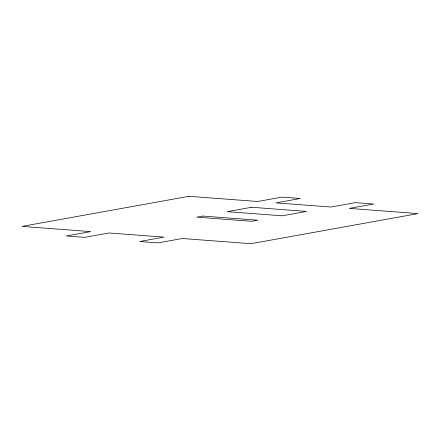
<?xml version="1.0" encoding="UTF-8"?>
<svg xmlns="http://www.w3.org/2000/svg" width="440" height="440" viewBox="0 0 440 440"><rect width="100%" height="100%" fill="white"/><g stroke="black" fill="none" stroke-linecap="round" stroke-linejoin="round"><path stroke-width="0.66" d="M189.002 196.306L22 226.397L90.701 231.589L66.319 235.983L84.639 237.364L109.021 232.969L163.982 237.122L139.601 241.516L157.922 242.902L182.303 238.507L250.998 243.694L418 213.604L349.3 208.412L373.681 204.017L355.361 202.637L330.979 207.031L276.018 202.879L300.399 198.484L282.079 197.098L257.697 201.493L189.002 196.306M202.879 216.056L196.785 217.157L251.746 221.309L257.84 220.209L202.879 216.056M251.642 207.268L227.26 211.662L282.222 215.815L306.603 211.42L251.642 207.268"/></g></svg>
